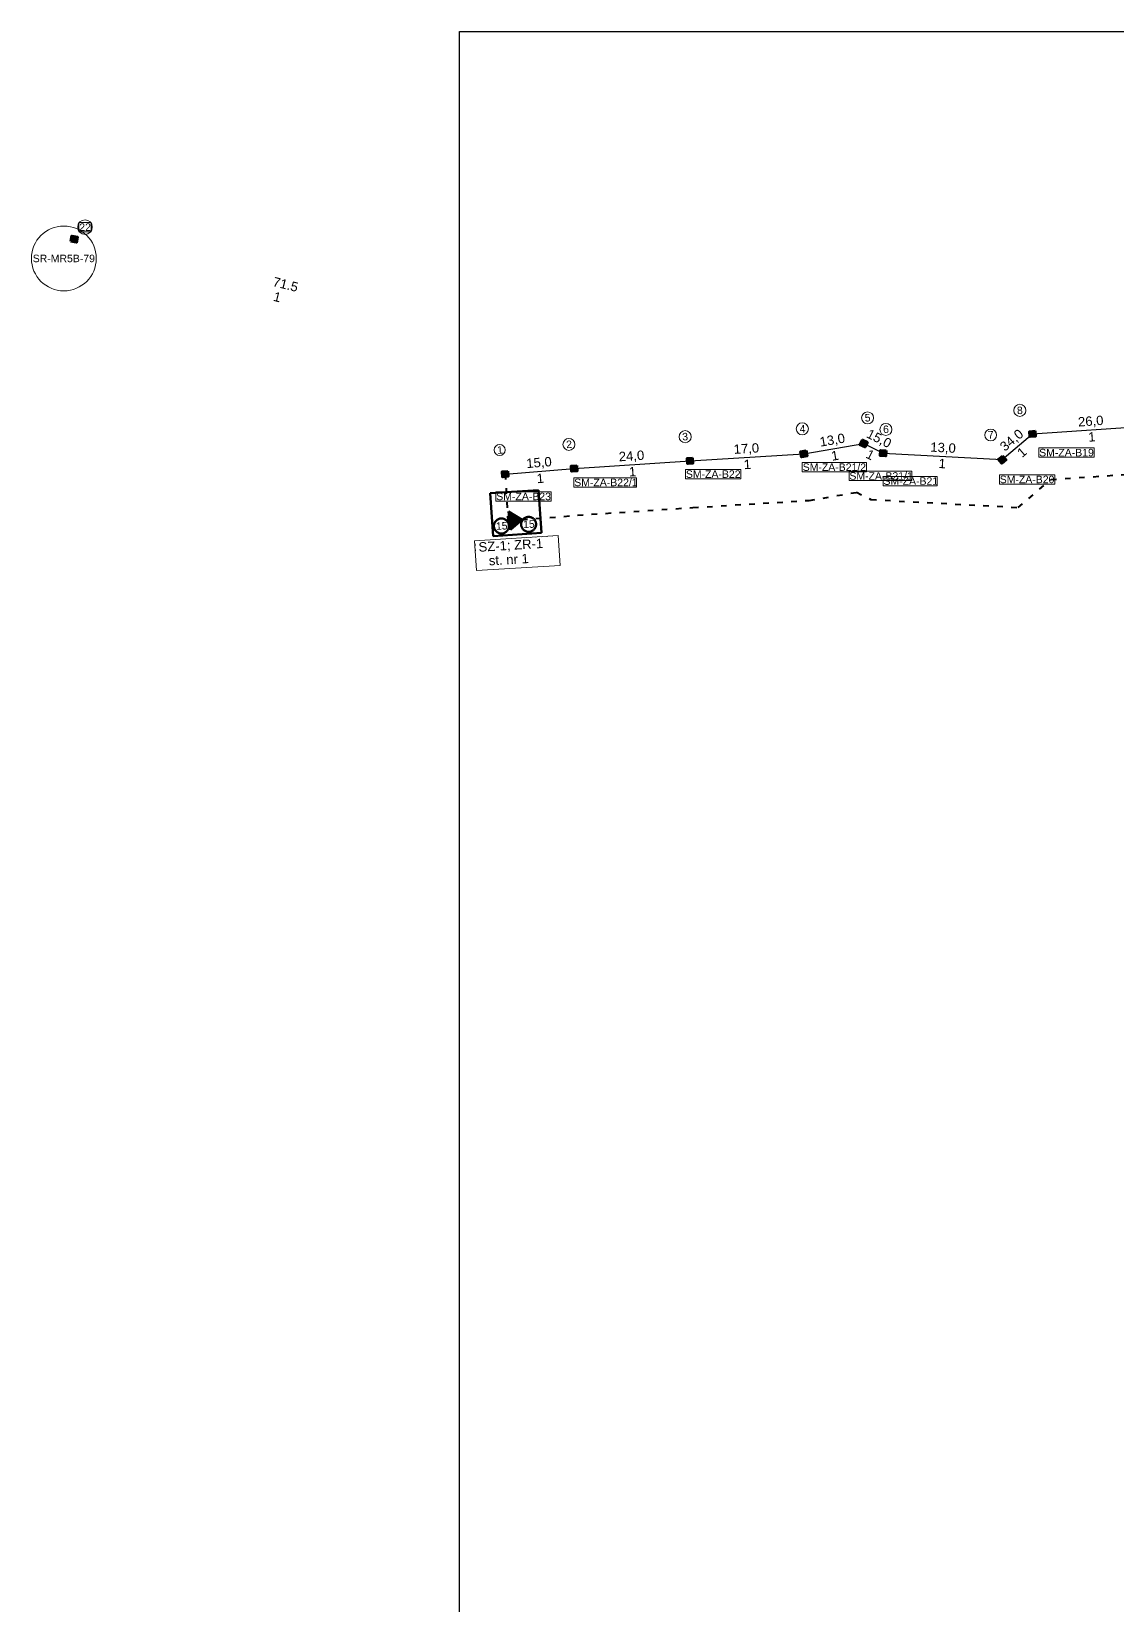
# Model space of a CAD drawing. Header units: metres. Extents: x 7507029 to 7511888, y 5795317 to 5797228.
# Drawn here: x 7507029.2 to 7507260.9, y 5795653.2 to 5795988.9 of the extents above; entities that cross this region are included whole.
import ezdxf

# ---------------------------------------------------------------- set-up
doc = ezdxf.new("R2010")
doc.units = ezdxf.units.M
doc.set_wipeout_variables(frame=1)
doc.linetypes.add('ACAD_ISO03W100', pattern=[30, 12, -18])
for name, color, linetype, lineweight in [('_liczba', 7, 'Continuous', 20), ('kabel projektowany', 30, 'ACAD_ISO03W100', 50), ('kanalizacja instniejaca', 7, 'Continuous', 40), ('l. porządkowa studni', 7, 'Continuous', 20), ('Nazwa studni', 7, 'Continuous', 20), ('obramowanie ramek', 7, 'Continuous', 20), ('wymiarowanie', 7, 'Continuous', 18), ('wymiary', 7, 'Continuous', 20), ('Światłowód', 30, 'ACAD_ISO03W100', 40)]:
    doc.layers.add(name, color=color, linetype=linetype, lineweight=lineweight)
doc.styles.get("Standard").update_dxf_attribs({"font": 'arial.ttf'})
doc.dimstyles.new('długości', dxfattribs={"dimtxt": 2, "dimasz": 0.18, "dimexe": 0.18, "dimexo": 0.0625, "dimgap": 0.5, "dimtad": 1, "dimdec": 0, "dimzin": 0, "dimdsep": 46, "dimtxsty": 'Standard', "dimblk": 'NONE', "dimcen": 0.09, "dimse1": 1, "dimse2": 1, "dimsd1": 1, "dimsd2": 1, "dimclrt": 256, "dimadec": 0, "dimazin": 0, "dimtfac": 1, "dimtdec": 0, "dimtofl": 0, "dimtmove": 1, "dimatfit": 3, "dimfxl": 1, "dimtfill": 1, "dimtolj": 1, "dimtzin": 0, "dimarcsym": 0})
doc.dimstyles.new('liczba kanałów', dxfattribs={"dimtxt": 2, "dimasz": 0.18, "dimexe": 0.18, "dimexo": 0.0625, "dimgap": 0.5, "dimtad": 4, "dimdec": 0, "dimzin": 0, "dimdsep": 46, "dimtxsty": 'Standard', "dimblk": 'NONE', "dimcen": 0.09, "dimse1": 1, "dimse2": 1, "dimsd1": 1, "dimsd2": 1, "dimclrt": 7, "dimadec": 0, "dimazin": 0, "dimtfac": 1, "dimtdec": 0, "dimtofl": 0, "dimtmove": 1, "dimatfit": 3, "dimfxl": 1, "dimtfill": 1, "dimtolj": 1, "dimtzin": 0, "dimarcsym": 0})
picture_1 = doc.add_image_def('image1.jpg', size_in_pixel=(9042, 7042))

# ---------------------------------------------------------------- blocks, each defined once
blk = doc.blocks.new('studnia')
at = {"layer": 'kanalizacja instniejaca', "lineweight": 70}
blk.add_lwpolyline([(0.6, 0.6), (0.6, -0.6), (-0.6, -0.6), (-0.6, 0.6), (0.6, 0.6)], dxfattribs=at)
at = {"layer": 'kanalizacja instniejaca', "lineweight": 100}
for points in [[(-0.6, 0.6), (0.6, -0.6)], [(-0.6, -0.6), (0.6, 0.6)]]:
    blk.add_lwpolyline(points, dxfattribs=at)
blk = doc.blocks.new('*D3')
at = {"layer": 'Defpoints', "color": 0, "transparency": 16777216}
for p in [(7507038.3, 5795944.61), (7507038.3, 5795944.61), (7507125.76, 5795922.82)]:
    blk.add_point(p, dxfattribs=at)
at = {"layer": '_liczba', "color": 7, "transparency": 16777216, "insert": (7507081.67, 5795932.26), "char_height": 2, "attachment_point": 5, "rotation": 346.0061, "bg_fill": 3, "box_fill_scale": 1.1, "bg_fill_color": 9, "bg_fill_true_color": 13158600, "bg_fill_transparency": 0}
blk.add_mtext('\\A1;1', dxfattribs=at)
blk = doc.blocks.new('_None')
blk = doc.blocks.new('*D4')
at = {"layer": 'Defpoints', "color": 0, "transparency": 16777216}
for p in [(7507145.05, 5795895.66), (7507145.05, 5795895.66), (7507130.34, 5795894.47)]:
    blk.add_point(p, dxfattribs=at)
at = {"layer": 'wymiary', "transparency": 16777216, "insert": (7507137.56, 5795896.76), "char_height": 2, "attachment_point": 5, "rotation": 4.6188, "bg_fill": 3, "box_fill_scale": 1.1, "bg_fill_color": 9, "bg_fill_true_color": 13158600, "bg_fill_transparency": 0}
blk.add_mtext('\\A1;15,0', dxfattribs=at)
blk = doc.blocks.new('*D5')
at = {"layer": 'Defpoints', "color": 0, "transparency": 16777216}
for p in [(7507145.05, 5795895.66), (7507169.79, 5795897.3), (7507169.79, 5795897.3)]:
    blk.add_point(p, dxfattribs=at)
at = {"layer": 'wymiary', "transparency": 16777216, "insert": (7507157.31, 5795898.17), "char_height": 2, "attachment_point": 5, "rotation": 3.7907, "bg_fill": 3, "box_fill_scale": 1.1, "bg_fill_color": 9, "bg_fill_true_color": 13158600, "bg_fill_transparency": 0}
blk.add_mtext('\\A1;24,0', dxfattribs=at)
blk = doc.blocks.new('*D6')
at = {"layer": 'Defpoints', "color": 0, "transparency": 16777216}
for p in [(7507194.08, 5795898.8), (7507194.08, 5795898.8), (7507169.79, 5795897.3)]:
    blk.add_point(p, dxfattribs=at)
at = {"layer": 'wymiary', "transparency": 16777216, "insert": (7507181.83, 5795899.74), "char_height": 2, "attachment_point": 5, "rotation": 3.5361, "bg_fill": 3, "box_fill_scale": 1.1, "bg_fill_color": 9, "bg_fill_true_color": 13158600, "bg_fill_transparency": 0}
blk.add_mtext('\\A1;17,0', dxfattribs=at)
blk = doc.blocks.new('*D7')
at = {"layer": 'Defpoints', "color": 0, "transparency": 16777216}
for p in [(7507194.08, 5795898.8), (7507206.89, 5795900.98), (7507206.89, 5795900.98)]:
    blk.add_point(p, dxfattribs=at)
at = {"layer": 'wymiary', "transparency": 16777216, "insert": (7507200.2, 5795901.57), "char_height": 2, "attachment_point": 5, "rotation": 9.6839, "bg_fill": 3, "box_fill_scale": 1.1, "bg_fill_color": 9, "bg_fill_true_color": 13158600, "bg_fill_transparency": 0}
blk.add_mtext('\\A1;13,0', dxfattribs=at)
blk = doc.blocks.new('*D8')
at = {"layer": 'wymiary', "transparency": 16777216, "insert": (7507210.08, 5795901.89), "char_height": 2, "attachment_point": 5, "rotation": 333.4545, "bg_fill": 3, "box_fill_scale": 1.1, "bg_fill_color": 9, "bg_fill_true_color": 13158600, "bg_fill_transparency": 0}
blk.add_mtext('\\A1;15,0', dxfattribs=at)
at = {"layer": 'Defpoints', "color": 0, "transparency": 16777216}
for p in [(7507206.89, 5795900.98), (7507211.04, 5795898.91), (7507211.04, 5795898.91)]:
    blk.add_point(p, dxfattribs=at)
blk = doc.blocks.new('*D9')
at = {"layer": 'Defpoints', "color": 0, "transparency": 16777216}
for p in [(7507211.04, 5795898.91), (7507236.43, 5795897.54), (7507236.43, 5795897.54)]:
    blk.add_point(p, dxfattribs=at)
at = {"layer": 'wymiary', "transparency": 16777216, "insert": (7507223.82, 5795899.93), "char_height": 2, "attachment_point": 5, "rotation": 356.9254, "bg_fill": 3, "box_fill_scale": 1.1, "bg_fill_color": 9, "bg_fill_true_color": 13158600, "bg_fill_transparency": 0}
blk.add_mtext('\\A1;13,0', dxfattribs=at)
blk = doc.blocks.new('*D10')
at = {"layer": 'wymiary', "transparency": 16777216, "insert": (7507238.57, 5795901.58), "char_height": 2, "attachment_point": 5, "rotation": 40.2009, "bg_fill": 3, "box_fill_scale": 1.1, "bg_fill_color": 9, "bg_fill_true_color": 13158600, "bg_fill_transparency": 0}
blk.add_mtext('\\A1;34,0', dxfattribs=at)
at = {"layer": 'Defpoints', "color": 0, "transparency": 16777216}
for p in [(7507242.91, 5795903.02), (7507242.91, 5795903.02), (7507236.43, 5795897.54)]:
    blk.add_point(p, dxfattribs=at)
blk = doc.blocks.new('*D11')
at = {"layer": 'Defpoints', "color": 0, "transparency": 16777216}
for p in [(7507242.91, 5795903.02), (7507268.05, 5795904.79), (7507268.05, 5795904.79)]:
    blk.add_point(p, dxfattribs=at)
at = {"layer": 'wymiary', "transparency": 16777216, "insert": (7507255.36, 5795905.6), "char_height": 2, "attachment_point": 5, "rotation": 4.0135, "bg_fill": 3, "box_fill_scale": 1.1, "bg_fill_color": 9, "bg_fill_true_color": 13158600, "bg_fill_transparency": 0}
blk.add_mtext('\\A1;26,0', dxfattribs=at)
blk = doc.blocks.new('*D44')
at = {"layer": 'Defpoints', "color": 0, "transparency": 16777216}
for p in [(7507145.05, 5795895.66), (7507145.05, 5795895.66), (7507130.34, 5795894.47)]:
    blk.add_point(p, dxfattribs=at)
at = {"layer": '_liczba', "color": 7, "transparency": 16777216, "insert": (7507137.82, 5795893.56), "char_height": 2, "attachment_point": 5, "rotation": 4.6188, "bg_fill": 3, "box_fill_scale": 1.1, "bg_fill_color": 9, "bg_fill_true_color": 13158600, "bg_fill_transparency": 0}
blk.add_mtext('\\A1;1', dxfattribs=at)
blk = doc.blocks.new('*D45')
at = {"layer": 'Defpoints', "color": 0, "transparency": 16777216}
for p in [(7507145.05, 5795895.66), (7507169.79, 5795897.3), (7507169.79, 5795897.3)]:
    blk.add_point(p, dxfattribs=at)
at = {"layer": '_liczba', "color": 7, "transparency": 16777216, "insert": (7507157.52, 5795894.97), "char_height": 2, "attachment_point": 5, "rotation": 3.7907, "bg_fill": 3, "box_fill_scale": 1.1, "bg_fill_color": 9, "bg_fill_true_color": 13158600, "bg_fill_transparency": 0}
blk.add_mtext('\\A1;1', dxfattribs=at)
blk = doc.blocks.new('*D46')
at = {"layer": 'Defpoints', "color": 0, "transparency": 16777216}
for p in [(7507194.08, 5795898.8), (7507194.08, 5795898.8), (7507169.79, 5795897.3)]:
    blk.add_point(p, dxfattribs=at)
at = {"layer": '_liczba', "color": 7, "transparency": 16777216, "insert": (7507182.03, 5795896.54), "char_height": 2, "attachment_point": 5, "rotation": 3.5361, "bg_fill": 3, "box_fill_scale": 1.1, "bg_fill_color": 9, "bg_fill_true_color": 13158600, "bg_fill_transparency": 0}
blk.add_mtext('\\A1;1', dxfattribs=at)
blk = doc.blocks.new('*D47')
at = {"layer": 'Defpoints', "color": 0, "transparency": 16777216}
for p in [(7507194.08, 5795898.8), (7507206.89, 5795900.98), (7507206.89, 5795900.98)]:
    blk.add_point(p, dxfattribs=at)
at = {"layer": '_liczba', "color": 7, "transparency": 16777216, "insert": (7507200.73, 5795898.41), "char_height": 2, "attachment_point": 5, "rotation": 9.6839, "bg_fill": 3, "box_fill_scale": 1.1, "bg_fill_color": 9, "bg_fill_true_color": 13158600, "bg_fill_transparency": 0}
blk.add_mtext('\\A1;1', dxfattribs=at)
blk = doc.blocks.new('*D48')
at = {"layer": '_liczba', "color": 7, "transparency": 16777216, "insert": (7507208.29, 5795898.6), "char_height": 2, "attachment_point": 5, "rotation": 333.4545, "bg_fill": 3, "box_fill_scale": 1.1, "bg_fill_color": 9, "bg_fill_true_color": 13158600, "bg_fill_transparency": 0}
blk.add_mtext('\\A1;1', dxfattribs=at)
at = {"layer": 'Defpoints', "color": 0, "transparency": 16777216}
for p in [(7507206.89, 5795900.98), (7507211.04, 5795898.91), (7507211.04, 5795898.91)]:
    blk.add_point(p, dxfattribs=at)
blk = doc.blocks.new('*D49')
at = {"layer": 'Defpoints', "color": 0, "transparency": 16777216}
for p in [(7507211.04, 5795898.91), (7507236.43, 5795897.54), (7507236.43, 5795897.54)]:
    blk.add_point(p, dxfattribs=at)
at = {"layer": '_liczba', "color": 7, "transparency": 16777216, "insert": (7507223.65, 5795896.72), "char_height": 2, "attachment_point": 5, "rotation": 356.9254, "bg_fill": 3, "box_fill_scale": 1.1, "bg_fill_color": 9, "bg_fill_true_color": 13158600, "bg_fill_transparency": 0}
blk.add_mtext('\\A1;1', dxfattribs=at)
blk = doc.blocks.new('*D50')
at = {"layer": 'Defpoints', "color": 0, "transparency": 16777216}
for p in [(7507242.91, 5795903.02), (7507242.91, 5795903.02), (7507236.43, 5795897.54)]:
    blk.add_point(p, dxfattribs=at)
at = {"layer": '_liczba', "color": 7, "transparency": 16777216, "insert": (7507240.64, 5795899.14), "char_height": 2, "attachment_point": 5, "rotation": 40.2009, "bg_fill": 3, "box_fill_scale": 1.1, "bg_fill_color": 9, "bg_fill_true_color": 13158600, "bg_fill_transparency": 0}
blk.add_mtext('\\A1;1', dxfattribs=at)
blk = doc.blocks.new('*D51')
at = {"layer": 'Defpoints', "color": 0, "transparency": 16777216}
for p in [(7507242.91, 5795903.02), (7507268.05, 5795904.79), (7507268.05, 5795904.79)]:
    blk.add_point(p, dxfattribs=at)
at = {"layer": '_liczba', "color": 7, "transparency": 16777216, "insert": (7507255.59, 5795902.41), "char_height": 2, "attachment_point": 5, "rotation": 4.0135, "bg_fill": 3, "box_fill_scale": 1.1, "bg_fill_color": 9, "bg_fill_true_color": 13158600, "bg_fill_transparency": 0}
blk.add_mtext('\\A1;1', dxfattribs=at)

msp = doc.modelspace()

# ---------------------------------------------------------------- hatches: boundary and pattern name
at = {"layer": 'kabel projektowany', "ltscale": 2}
h = msp.add_hatch(color=256, dxfattribs=at)
h.dxf.hatch_style = 1
h.paths.add_polyline_path([(7507131.05, 5795886.48), (7507133.94, 5795884.72), (7507131.25, 5795884.41)])
h.paths.add_polyline_path([(7507131.25, 5795884.41), (7507133.94, 5795884.72), (7507133.97, 5795884.7), (7507131.44, 5795882.53)])

# ---------------------------------------------------------------- linework, layer by layer
msp.add_lwpolyline([(7507130.34, 5795894.47), (7507145.05, 5795895.66), (7507169.79, 5795897.3), (7507194.08, 5795898.8), (7507206.89, 5795900.98), (7507211.04, 5795898.91), (7507236.43, 5795897.54), (7507242.91, 5795903.02), (7507268.05, 5795904.79), (7507282.41, 5795906.14), (7507292.95, 5795907.27), (7507309.85, 5795902.49), (7507335.62, 5795893.14), (7507356.21, 5795885.09), (7507371.44, 5795878.76), (7507398.5, 5795868.24), (7507468.91, 5795840.18), (7507499.14, 5795827.89), (7507528.38, 5795815.72)])
at = {"layer": 'kabel projektowany', "ltscale": 1.5}
msp.add_lwpolyline([(7507131.44, 5795882.53), (7507131.05, 5795886.48), (7507133.97, 5795884.7)], close=True, dxfattribs=at)
for centre in [(7507129.53, 5795883.38), (7507135.33, 5795883.73)]:
    msp.add_circle(centre, 1.6, dxfattribs=at)
at = {"layer": 'Światłowód', "ltscale": 0.1}
msp.add_lwpolyline([(7507130.34, 5795894.47), (7507130.89, 5795884.48), (7507145.79, 5795885.68), (7507170.43, 5795887.32), (7507195.23, 5795888.85), (7507205.34, 5795890.57), (7507208.43, 5795889.03), (7507239.85, 5795887.35), (7507246.87, 5795893.28), (7507268.87, 5795894.82), (7507283.41, 5795896.19), (7507292.09, 5795897.12), (7507306.78, 5795892.97), (7507332.09, 5795883.78), (7507352.47, 5795875.81), (7507367.71, 5795869.48), (7507394.83, 5795858.94), (7507465.18, 5795830.91), (7507495.34, 5795818.64), (7507524.66, 5795806.44)], dxfattribs=at)

# ---------------------------------------------------------------- block references
for p, rotation in [((7507038.3, 5795944.61), 170.4789984748554), ((7507206.89, 5795900.98), 333.4545440975734), ((7507242.91, 5795903.02), 4.013455475223373), ((7507194.08, 5795898.8), 9.683925615137174), ((7507211.04, 5795898.91), 356.9253514337317), ((7507236.43, 5795897.54), 40.20085280685792), ((7507130.34, 5795894.47), 4.618821986537933), ((7507145.05, 5795895.66), 3.790666740168765), ((7507169.79, 5795897.3), 3.536142603125125)]:
    msp.add_blockref('studnia', p, dxfattribs=dict(rotation=rotation))

# ---------------------------------------------------------------- texts
at = {"linetype": 'ByBlock', "ltscale": 1.5, "char_height": 1.6, "width": 5.8409, "attachment_point": 1, "rotation": 2.3339}
for insert in [(7507126.64, 5795884.09), (7507132.44, 5795884.45)]:
    msp.add_mtext('\\pxqc;15', dxfattribs=dict(at, insert=insert))
at = {"layer": 'Nazwa studni'}
msp.add_text('8', height=1.6, rotation=3.6374, dxfattribs=at).set_placement((7507239.65, 5795907.23))

# ---------------------------------------------------------------- pictures from other files: only their frames are drawn
image = msp.add_image(picture_1, insert=(7507120.61, 5795317.42), size_in_units=(862.23, 671.51))
image.dxf.flags = 7

# ---------------------------------------------------------------- next in the draw order: dimensions: what is measured, and where the dimension line sits
at = {"layer": '_liczba'}
dim = msp.add_aligned_dim(p1=(7507125.76, 5795922.82), p2=(7507038.3, 5795944.61), distance=0, text='1', dimstyle='liczba kanałów', dxfattribs=at)
dim.commit()
dim.dimension.update_dxf_attribs({"geometry": '*D3', "text_midpoint": (7507081.67, 5795932.26)})
at = {"layer": 'wymiary'}
dim = msp.add_aligned_dim(p1=(7507130.34, 5795894.47), p2=(7507145.05, 5795895.66), distance=0, text='<>,0', dimstyle='długości', dxfattribs=at)
dim.commit()
dim.dimension.update_dxf_attribs({"geometry": '*D4', "text_midpoint": (7507137.56, 5795896.76)})

# ---------------------------------------------------------------- next in the draw order: wipeouts: each hides what was drawn before it
msp.add_wipeout([(7507039.47, 5795946.37), (7507041.77, 5795946.37), (7507041.77, 5795947.98), (7507039.47, 5795947.98)]).dxf.layer = 'l. porządkowa studni'

# ---------------------------------------------------------------- next in the draw order: linework, layer by layer
at = {"layer": '_liczba'}
msp.add_lwpolyline([(7507039.29, 5795948.15), (7507039.29, 5795946.2), (7507041.95, 5795946.2), (7507041.95, 5795948.15)], close=True, dxfattribs=at)
msp.add_circle((7507129.14, 5795899.62), 1.18, dxfattribs=at)
msp.add_circle((7507129.14, 5795899.62), 1.18, dxfattribs=at)
at = {"layer": 'l. porządkowa studni'}
msp.add_circle((7507040.62, 5795947.17), 1.56, dxfattribs=at)

# ---------------------------------------------------------------- next in the draw order: texts
msp.add_text('22', height=1.6, dxfattribs=at).set_placement((7507039.4, 5795946.37))
at = {"layer": 'Nazwa studni'}
msp.add_text('1', height=1.6, rotation=3.6374, dxfattribs=at).set_placement((7507128.65, 5795898.78))

# ---------------------------------------------------------------- next in the draw order: dimensions: what is measured, and where the dimension line sits
at = {"layer": 'wymiary'}
dim = msp.add_aligned_dim(p1=(7507145.05, 5795895.66), p2=(7507169.79, 5795897.3), distance=0, text='24,0', dimstyle='długości', dxfattribs=at)
dim.commit()
dim.dimension.update_dxf_attribs({"geometry": '*D5', "text_midpoint": (7507157.31, 5795898.17)})

# ---------------------------------------------------------------- next in the draw order: wipeouts: each hides what was drawn before it
for points, layer in [([(7507029.55, 5795939.66), (7507042.65, 5795939.66), (7507042.65, 5795941.32), (7507029.55, 5795941.32)], 'Nazwa studni'), ([(7507080.68, 5795934.57), (7507085.72, 5795933.31), (7507086.22, 5795935.29), (7507081.18, 5795936.55)], 'wymiary')]:
    msp.add_wipeout(points).dxf.layer = layer

# ---------------------------------------------------------------- next in the draw order: linework, layer by layer
at = {"layer": '_liczba'}
for centre, radius in [((7507036.1, 5795940.49), 6.92), ((7507143.94, 5795900.81), 1.28)]:
    msp.add_circle(centre, radius, dxfattribs=at)

# ---------------------------------------------------------------- next in the draw order: texts
at = {"layer": 'Nazwa studni'}
msp.add_text('SR-MR5B-79', height=1.6, dxfattribs=at).set_placement((7507029.45, 5795939.69))
msp.add_text('2', height=1.6, rotation=3.6374, dxfattribs=at).set_placement((7507143.4, 5795899.98))
at = {"layer": 'wymiary'}
msp.add_text('71.5', height=2, rotation=346.0061, dxfattribs=at).set_placement((7507080.56, 5795934.63))

# ---------------------------------------------------------------- next in the draw order: dimensions: what is measured, and where the dimension line sits
at = {"layer": '_liczba'}
dim = msp.add_aligned_dim(p1=(7507130.34, 5795894.47), p2=(7507145.05, 5795895.66), distance=0, text='1', dimstyle='liczba kanałów', dxfattribs=at)
dim.commit()
dim.dimension.update_dxf_attribs({"geometry": '*D44', "text_midpoint": (7507137.82, 5795893.56)})
at = {"layer": 'wymiary'}
dim = msp.add_aligned_dim(p1=(7507169.79, 5795897.3), p2=(7507194.08, 5795898.8), distance=0, text='17,0', dimstyle='długości', dxfattribs=at)
dim.commit()
dim.dimension.update_dxf_attribs({"geometry": '*D6', "text_midpoint": (7507181.83, 5795899.74)})

# ---------------------------------------------------------------- next in the draw order: linework, layer by layer
at = {"layer": '_liczba'}
msp.add_lwpolyline([(7507128.35, 5795890.7), (7507128.35, 5795888.69), (7507140.18, 5795888.69), (7507140.18, 5795890.7)], close=True, dxfattribs=at)
msp.add_circle((7507168.75, 5795902.44), 1.29, dxfattribs=at)
at = {"layer": 'kabel projektowany', "ltscale": 1.5}
msp.add_lwpolyline([(7507127.12, 5795890.37), (7507137.44, 5795891.06), (7507138.05, 5795881.91), (7507127.73, 5795881.22)], close=True, dxfattribs=at)

# ---------------------------------------------------------------- next in the draw order: texts
at = {"layer": 'l. porządkowa studni'}
msp.add_text('SM-ZA-B23', height=1.6, dxfattribs=at).set_placement((7507128.43, 5795888.89))
at = {"layer": 'Nazwa studni'}
msp.add_text('3', height=1.6, rotation=3.6374, dxfattribs=at).set_placement((7507168.18, 5795901.62))

# ---------------------------------------------------------------- next in the draw order: dimensions: what is measured, and where the dimension line sits
at = {"layer": '_liczba'}
dim = msp.add_aligned_dim(p1=(7507145.05, 5795895.66), p2=(7507169.79, 5795897.3), distance=0, text='1', dimstyle='liczba kanałów', dxfattribs=at)
dim.commit()
dim.dimension.update_dxf_attribs({"geometry": '*D45', "text_midpoint": (7507157.52, 5795894.97)})
at = {"layer": 'wymiary'}
dim = msp.add_aligned_dim(p1=(7507194.08, 5795898.8), p2=(7507206.89, 5795900.98), distance=0, text='<>,0', dimstyle='długości', dxfattribs=at)
dim.commit()
dim.dimension.update_dxf_attribs({"geometry": '*D7', "text_midpoint": (7507200.2, 5795901.57)})

# ---------------------------------------------------------------- next in the draw order: linework, layer by layer
at = {"layer": '_liczba'}
msp.add_lwpolyline([(7507145, 5795893.69), (7507145, 5795891.68), (7507158.38, 5795891.68), (7507158.38, 5795893.69)], close=True, dxfattribs=at)
msp.add_circle((7507193.77, 5795904.11), 1.29, dxfattribs=at)

# ---------------------------------------------------------------- next in the draw order: texts
at = {"layer": 'l. porządkowa studni'}
msp.add_text('SM-ZA-B22/1', height=1.6, dxfattribs=at).set_placement((7507145.07, 5795891.88))
at = {"layer": 'Nazwa studni'}
msp.add_text('4', height=1.6, rotation=3.6374, dxfattribs=at).set_placement((7507193.24, 5795903.28))

# ---------------------------------------------------------------- next in the draw order: dimensions: what is measured, and where the dimension line sits
at = {"layer": '_liczba'}
dim = msp.add_aligned_dim(p1=(7507169.79, 5795897.3), p2=(7507194.08, 5795898.8), distance=0, text='1', dimstyle='liczba kanałów', dxfattribs=at)
dim.commit()
dim.dimension.update_dxf_attribs({"geometry": '*D46', "text_midpoint": (7507182.03, 5795896.54)})
at = {"layer": 'wymiary'}
dim = msp.add_linear_dim(base=(7507211.04, 5795898.91), p1=(7507206.89, 5795900.98), p2=(7507211.04, 5795898.91), angle=333.4545, text='15,0', dimstyle='długości', dxfattribs=at)
dim.commit()
dim.dimension.update_dxf_attribs({"geometry": '*D8', "text_midpoint": (7507209.32, 5795900.37), "dimtype": 161})

# ---------------------------------------------------------------- next in the draw order: wipeouts: each hides what was drawn before it
msp.add_wipeout([(7507124.34, 5795874.06), (7507141.96, 5795875.09), (7507141.52, 5795881.21), (7507123.92, 5795880.14)]).dxf.layer = 'wymiarowanie'

# ---------------------------------------------------------------- next in the draw order: linework, layer by layer
at = {"layer": '_liczba'}
msp.add_lwpolyline([(7507168.84, 5795895.47), (7507168.84, 5795893.46), (7507180.65, 5795893.46), (7507180.65, 5795895.47)], close=True, dxfattribs=at)
msp.add_circle((7507207.71, 5795906.46), 1.28, dxfattribs=at)
at = {"layer": 'obramowanie ramek'}
msp.add_lwpolyline([(7507142.05, 5795874.98), (7507124.17, 5795873.86), (7507123.79, 5795880.25), (7507141.67, 5795881.37)], close=True, dxfattribs=at)

# ---------------------------------------------------------------- next in the draw order: texts
at = {"layer": 'l. porządkowa studni'}
msp.add_text('SM-ZA-B22', height=1.6, dxfattribs=at).set_placement((7507168.91, 5795893.66))
at = {"layer": 'Nazwa studni'}
for s, p in [('5', (7507207.14, 5795905.65)), ('6', (7507211.06, 5795903.18))]:
    msp.add_text(s, height=1.6, rotation=3.6374, dxfattribs=at).set_placement(p)
at = {"layer": 'wymiarowanie'}
for s, p in [('SZ-1; ZR-1', (7507124.7, 5795877.88)), ('st. nr 1', (7507126.89, 5795874.97))]:
    msp.add_text(s, height=2, rotation=3.4076, dxfattribs=at).set_placement(p)

# ---------------------------------------------------------------- next in the draw order: dimensions: what is measured, and where the dimension line sits
at = {"layer": '_liczba'}
dim = msp.add_aligned_dim(p1=(7507194.08, 5795898.8), p2=(7507206.89, 5795900.98), distance=0, text='1', dimstyle='liczba kanałów', dxfattribs=at)
dim.commit()
dim.dimension.update_dxf_attribs({"geometry": '*D47', "text_midpoint": (7507200.73, 5795898.41)})
at = {"layer": 'wymiary'}
dim = msp.add_aligned_dim(p1=(7507211.04, 5795898.91), p2=(7507236.43, 5795897.54), distance=0, text='13,0', dimstyle='długości', dxfattribs=at)
dim.commit()
dim.dimension.update_dxf_attribs({"geometry": '*D9', "text_midpoint": (7507223.82, 5795899.93)})

# ---------------------------------------------------------------- next in the draw order: linework, layer by layer
at = {"layer": '_liczba'}
msp.add_circle((7507211.62, 5795904), 1.29, dxfattribs=at)

# ---------------------------------------------------------------- next in the draw order: dimensions: what is measured, and where the dimension line sits
dim = msp.add_aligned_dim(p1=(7507206.89, 5795900.98), p2=(7507211.04, 5795898.91), distance=0, text='1', dimstyle='liczba kanałów', dxfattribs=at)
dim.commit()
dim.dimension.update_dxf_attribs({"geometry": '*D48', "text_midpoint": (7507208.29, 5795898.6)})
at = {"layer": 'wymiary'}
dim = msp.add_aligned_dim(p1=(7507236.43, 5795897.54), p2=(7507242.91, 5795903.02), distance=0, text='34,0', dimstyle='długości', dxfattribs=at)
dim.commit()
dim.dimension.update_dxf_attribs({"geometry": '*D10', "text_midpoint": (7507238.57, 5795901.58)})

# ---------------------------------------------------------------- next in the draw order: linework, layer by layer
at = {"layer": '_liczba'}
msp.add_lwpolyline([(7507193.77, 5795896.96), (7507193.77, 5795894.95), (7507207.44, 5795894.95), (7507207.44, 5795896.96)], close=True, dxfattribs=at)

# ---------------------------------------------------------------- next in the draw order: texts
at = {"layer": 'l. porządkowa studni'}
msp.add_text('SM-ZA-B21/2', height=1.6, dxfattribs=at).set_placement((7507193.85, 5795895.15))
at = {"layer": 'Nazwa studni'}
msp.add_text('7', height=1.6, rotation=3.6374, dxfattribs=at).set_placement((7507233.43, 5795901.98))

# ---------------------------------------------------------------- next in the draw order: dimensions: what is measured, and where the dimension line sits
at = {"layer": '_liczba'}
dim = msp.add_aligned_dim(p1=(7507211.04, 5795898.91), p2=(7507236.43, 5795897.54), distance=0, text='1', dimstyle='liczba kanałów', dxfattribs=at)
dim.commit()
dim.dimension.update_dxf_attribs({"geometry": '*D49', "text_midpoint": (7507223.65, 5795896.72)})
at = {"layer": 'wymiary'}
dim = msp.add_aligned_dim(p1=(7507242.91, 5795903.02), p2=(7507268.05, 5795904.79), distance=0, text='26,0', dimstyle='długości', dxfattribs=at)
dim.commit()
dim.dimension.update_dxf_attribs({"geometry": '*D11', "text_midpoint": (7507255.36, 5795905.6)})

# ---------------------------------------------------------------- next in the draw order: linework, layer by layer
at = {"layer": '_liczba'}
for points in [[(7507203.75, 5795895.06), (7507203.75, 5795893.06), (7507217.13, 5795893.06), (7507217.13, 5795895.06)], [(7507211.02, 5795893.97), (7507211.02, 5795891.97), (7507222.54, 5795891.97), (7507222.54, 5795893.97)], [(7507235.84, 5795894.32), (7507235.84, 5795892.31), (7507247.66, 5795892.31), (7507247.66, 5795894.32)]]:
    msp.add_lwpolyline(points, close=True, dxfattribs=at)
msp.add_circle((7507240.21, 5795908.06), 1.29, dxfattribs=at)

# ---------------------------------------------------------------- next in the draw order: texts
at = {"layer": 'l. porządkowa studni'}
for s, p in [('SM-ZA-B21/1', (7507203.82, 5795893.26)), ('SM-ZA-B21', (7507211.1, 5795892.17)), ('SM-ZA-B20', (7507235.92, 5795892.52))]:
    msp.add_text(s, height=1.6, dxfattribs=at).set_placement(p)

# ---------------------------------------------------------------- next in the draw order: dimensions: what is measured, and where the dimension line sits
at = {"layer": '_liczba'}
dim = msp.add_aligned_dim(p1=(7507236.43, 5795897.54), p2=(7507242.91, 5795903.02), distance=0, text='1', dimstyle='liczba kanałów', dxfattribs=at)
dim.commit()
dim.dimension.update_dxf_attribs({"geometry": '*D50', "text_midpoint": (7507240.64, 5795899.14)})

# ---------------------------------------------------------------- next in the draw order: linework, layer by layer
msp.add_circle((7507234, 5795902.8), 1.26, dxfattribs=at)

# ---------------------------------------------------------------- next in the draw order: dimensions: what is measured, and where the dimension line sits
dim = msp.add_aligned_dim(p1=(7507242.91, 5795903.02), p2=(7507268.05, 5795904.79), distance=0, text='1', dimstyle='liczba kanałów', dxfattribs=at)
dim.commit()
dim.dimension.update_dxf_attribs({"geometry": '*D51', "text_midpoint": (7507255.59, 5795902.41)})

# ---------------------------------------------------------------- next in the draw order: linework, layer by layer
msp.add_lwpolyline([(7507244.27, 5795900.05), (7507244.27, 5795898.04), (7507256.1, 5795898.04), (7507256.1, 5795900.05)], close=True, dxfattribs=at)

# ---------------------------------------------------------------- next in the draw order: texts
at = {"layer": 'l. porządkowa studni'}
msp.add_text('SM-ZA-B19', height=1.6, dxfattribs=at).set_placement((7507244.34, 5795898.25))

doc.saveas('drawing.dxf')
